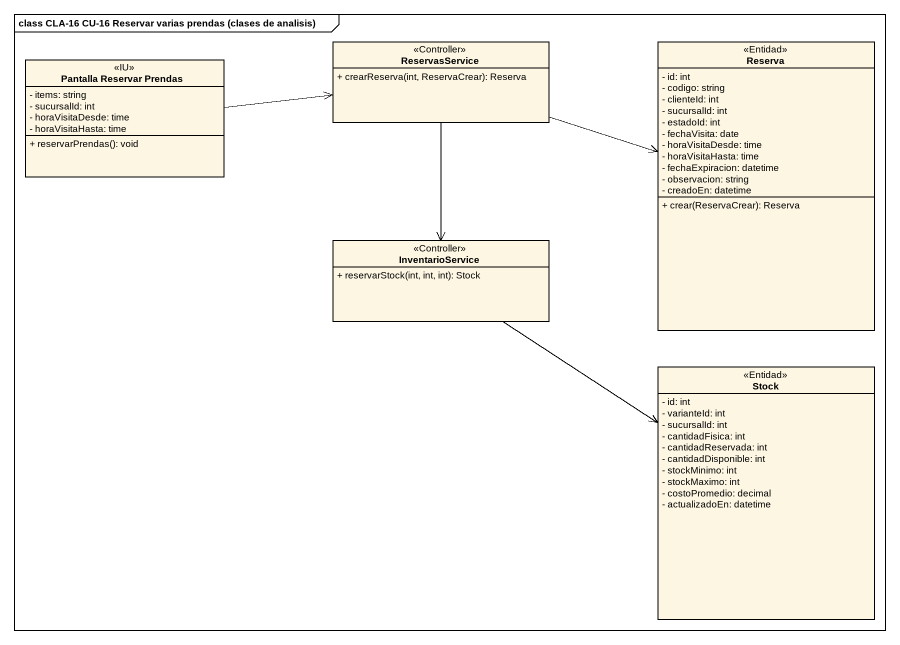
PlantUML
@startuml
mainframe class CLA-16 CU-16 Reservar varias prendas (clases de analisis)
hide circle
hide empty members
skinparam classAttributeIconSize 0
class "Pantalla Reservar Prendas" as Pantalla_Reservar_Prendas <<IU>> {
  - items: string
  - sucursalId: int
  - horaVisitaDesde: time
  - horaVisitaHasta: time
  + reservarPrendas(): void
}
class ReservasService <<Controller>> {
  + crearReserva(int, ReservaCrear): Reserva
}
class Reserva <<Entidad>> {
  - id: int
  - codigo: string
  - clienteId: int
  - sucursalId: int
  - estadoId: int
  - fechaVisita: date
  - horaVisitaDesde: time
  - horaVisitaHasta: time
  - fechaExpiracion: datetime
  - observacion: string
  - creadoEn: datetime
  + crear(ReservaCrear): Reserva
}
class InventarioService <<Controller>> {
  + reservarStock(int, int, int): Stock
}
class Stock <<Entidad>> {
  - id: int
  - varianteId: int
  - sucursalId: int
  - cantidadFisica: int
  - cantidadReservada: int
  - cantidadDisponible: int
  - stockMinimo: int
  - stockMaximo: int
  - costoPromedio: decimal
  - actualizadoEn: datetime
}
Pantalla_Reservar_Prendas -right-> ReservasService
ReservasService -right-> Reserva
ReservasService --> InventarioService
InventarioService --> Stock
@enduml
